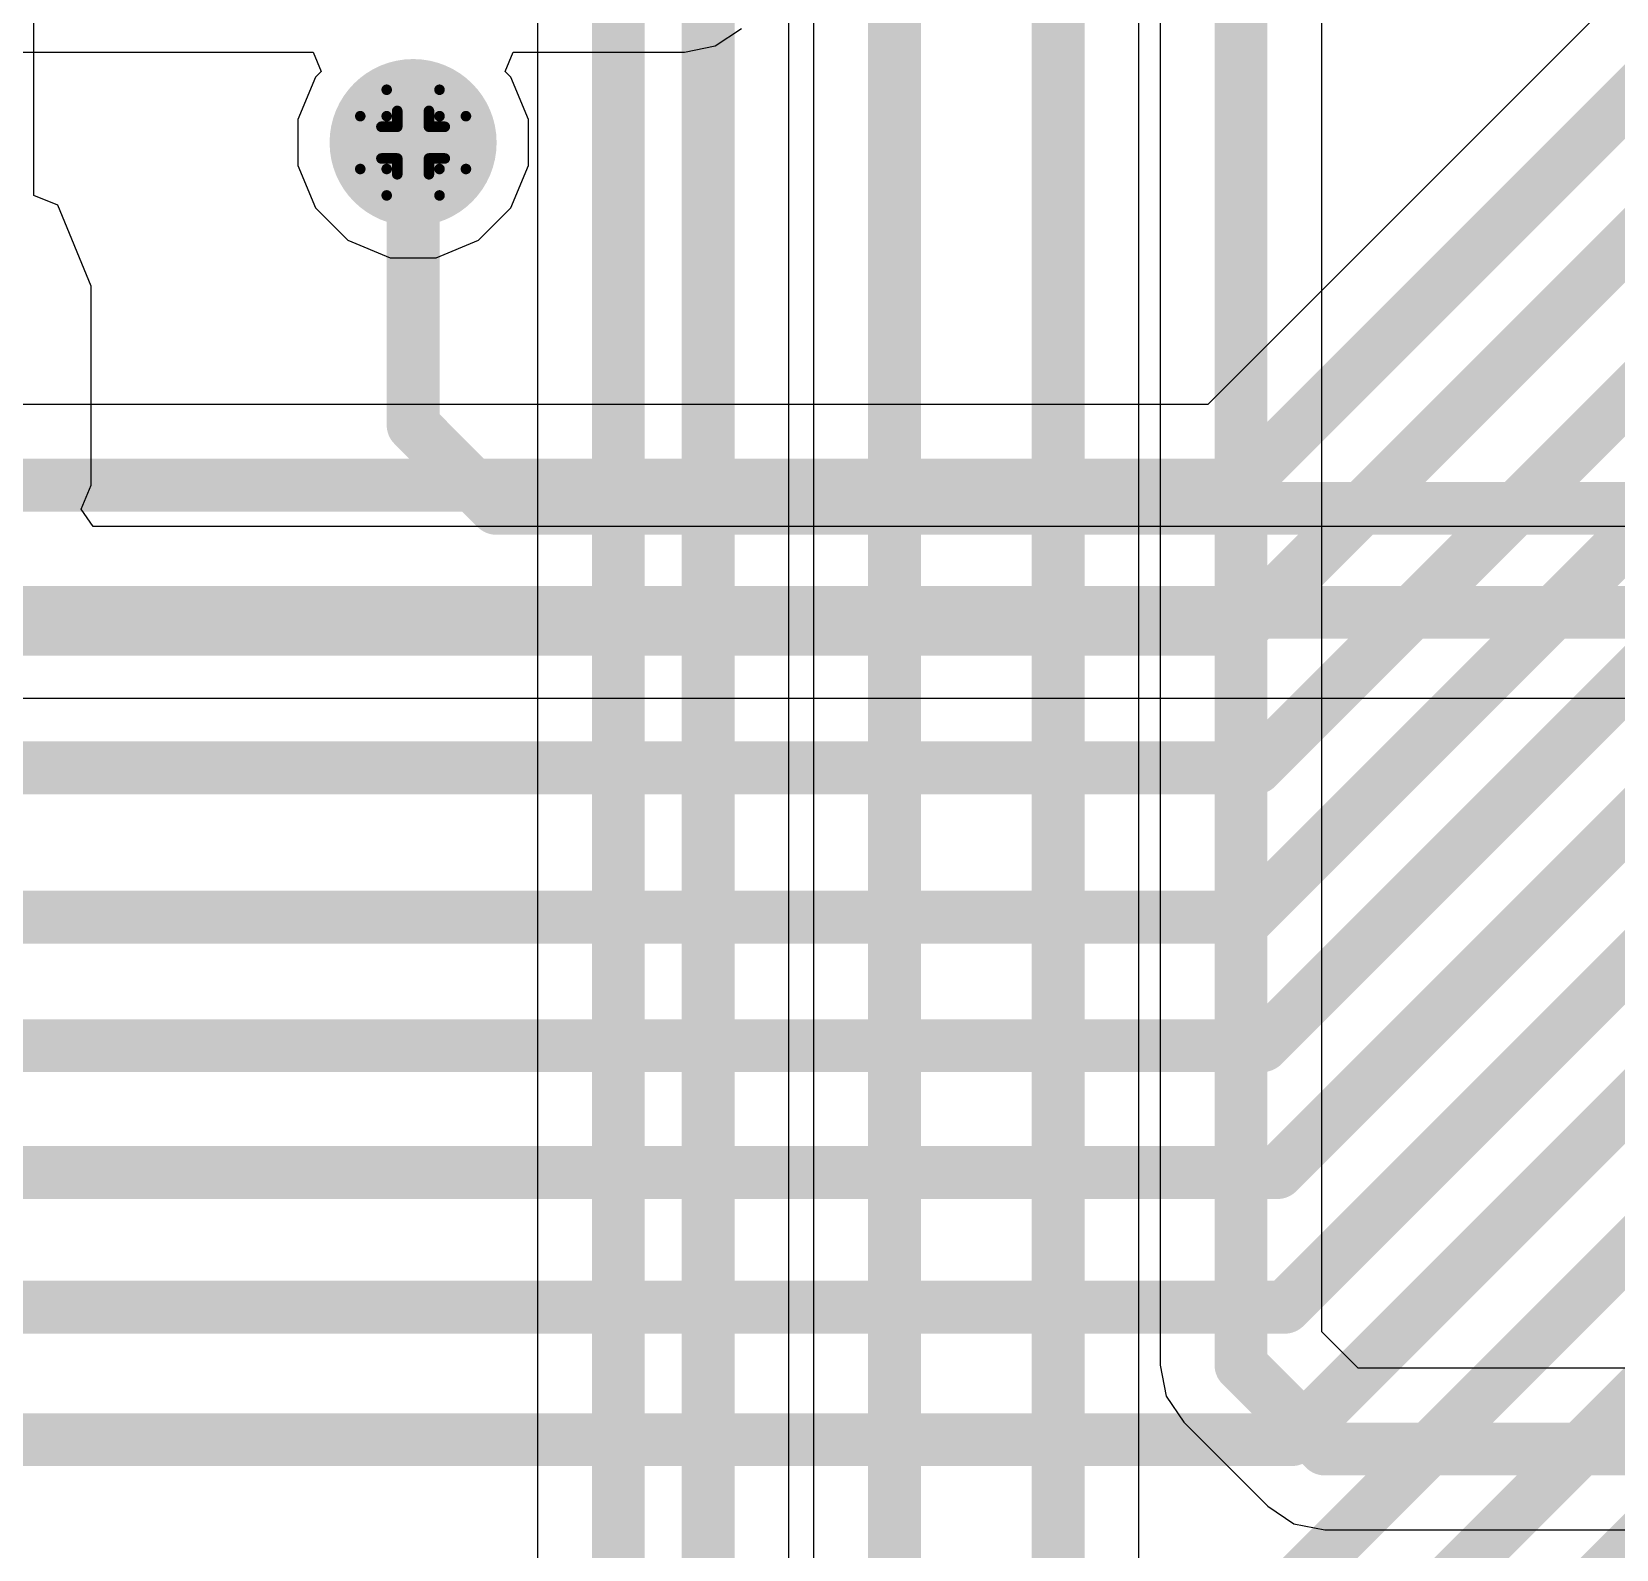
# Model space of a CAD drawing. Header units: inches. Extents: x -4 to 5258, y -4 to 5281.
# Drawn here: x 24.84 to 32.46, y 25.21 to 32.5 of the extents above; entities that cross this region are included whole.
import ezdxf

# ---------------------------------------------------------------- set-up
doc = ezdxf.new("R2010")
doc.units = ezdxf.units.IN
for name, color, linetype in [('Bottom Layer', 5, 'Continuous'), ('Bottom Solder', 6, 'Continuous'), ('Drill Drawing', 1, 'Continuous'), ('Layer 1', 16, 'Continuous'), ('Layer 2', 76, 'Continuous'), ('Top Layer', 1, 'Continuous'), ('Top Solder', 216, 'Continuous'), ('Via Holes', 16, 'Continuous')]:
    doc.layers.add(name, color=color, linetype=linetype)

msp = doc.modelspace()

# ---------------------------------------------------------------- hatches: boundary and pattern name
at = {"layer": 'Bottom Layer'}
h = msp.add_hatch(color=5, dxfattribs=at)
edge = h.paths.add_edge_path()
edge.add_arc((26.6757, 31.9699), 0.3, 0, 360)
at = {"layer": 'Bottom Solder'}
h = msp.add_hatch(color=6, dxfattribs=at)
edge = h.paths.add_edge_path()
edge.add_arc((26.6757, 31.9699), 0.4016, 0, 360)
at = {"layer": 'Layer 1'}
h = msp.add_hatch(color=16, dxfattribs=at)
edge = h.paths.add_edge_path()
edge.add_arc((26.6757, 31.9699), 0.3, 0, 360)
at = {"layer": 'Layer 2'}
h = msp.add_hatch(color=76, dxfattribs=at)
edge = h.paths.add_edge_path()
edge.add_arc((26.6757, 31.9699), 0.3, 0, 360)
at = {"layer": 'Top Layer'}
h = msp.add_hatch(color=1, dxfattribs=at)
edge = h.paths.add_edge_path()
edge.add_arc((26.6757, 31.9699), 0.3, 0, 360)
at = {"layer": 'Top Solder'}
h = msp.add_hatch(color=216, dxfattribs=at)
edge = h.paths.add_edge_path()
edge.add_arc((26.6757, 31.9699), 0.4016, 0, 360)
at = {"layer": 'Via Holes'}
h = msp.add_hatch(color=7, dxfattribs=at)
edge = h.paths.add_edge_path()
edge.add_arc((26.6757, 31.9699), 0.15, 0, 360)

# ---------------------------------------------------------------- linework, layer by layer
at = {"layer": 'Bottom Layer'}
for p, q in [((27.2739, 46.8393), (27.2739, 25.0071)), ((28.4827, 24.6673), (28.4827, 46.4996)), ((28.6013, 45.3357), (28.6013, 23.9119)), ((31.0444, 26.2538), (31.0444, 32.7854)), ((30.1656, 22.7865), (30.1656, 32.6216)), ((30.2674, 32.6757), (30.2674, 26.0929)), ((31.22, 26.0781), (31.0444, 26.2538)), ((30.2674, 26.0929), (30.297, 25.9443)), ((33.8258, 26.0781), (31.22, 26.0781)), ((30.297, 25.9443), (30.3812, 25.8182)), ((30.3812, 25.8182), (30.7844, 25.415)), ((30.7844, 25.415), (30.9105, 25.3308)), ((30.9105, 25.3308), (31.0591, 25.3012)), ((31.0591, 25.3012), (32.5543, 25.3012))]:
    msp.add_line(p, q, dxfattribs=at)
for points in [[(27.6624, 24.8462, 0.254, 0.254, 0), (27.6624, 46.8393, 0.254, 0.254, 0)], [(28.0942, 24.6673, 0.254, 0.254, 0), (28.0942, 46.6605, 0.254, 0.254, 0)], [(28.9898, 23.751, 0.254, 0.254, 0), (28.9898, 45.3357, 0.254, 0.254, 0)], [(29.7772, 22.7865, 0.254, 0.254, 0), (29.7772, 44.4794, 0.254, 0.254, 0)], [(30.6559, 26.0929, 0.254, 0.254, 0), (30.6559, 33.1804, 0.254, 0.254, 0)], [(30.6559, 26.0929, 0.254, 0.254, 0), (31.0591, 25.6897, 0.254, 0.254, 0)], [(31.0591, 25.6897, 0.254, 0.254, 0), (41.0557, 25.6897, 0.254, 0.254, 0)]]:
    msp.add_lwpolyline(points, format="xyseb", dxfattribs=at)
for points in [[(30.5924, 26.0929, 0.127, 0.127, 1), (30.7194, 26.0929, 0.127, 0.127, 1)], [(30.5924, 26.0929, 0.127, 0.127, 1), (30.7194, 26.0929, 0.127, 0.127, 1)], [(30.9956, 25.6897, 0.127, 0.127, 1), (31.1226, 25.6897, 0.127, 0.127, 1)], [(30.9956, 25.6897, 0.127, 0.127, 1), (31.1226, 25.6897, 0.127, 0.127, 1)]]:
    msp.add_lwpolyline(points, format="xyseb", close=True, dxfattribs=at)
at = {"layer": 'Drill Drawing'}
for points in [[(26.5487, 32.0969, 0.0508, 0.0508, 0), (26.5487, 32.2239, 0.0508, 0.0508, 0)], [(26.5487, 32.2239, 0.0508, 0.0508, 0), (26.8027, 32.2239, 0.0508, 0.0508, 0)], [(26.8027, 32.0969, 0.0508, 0.0508, 0), (26.8027, 32.2239, 0.0508, 0.0508, 0)], [(26.4217, 31.8429, 0.0508, 0.0508, 0), (26.4217, 32.0969, 0.0508, 0.0508, 0)], [(26.4217, 32.0969, 0.0508, 0.0508, 0), (26.5487, 32.0969, 0.0508, 0.0508, 0)], [(26.5995, 32.0461, 0.0508, 0.0508, 0), (26.5995, 32.1223, 0.0508, 0.0508, 0)], [(26.5995, 32.1223, 0.0508, 0.0508, 0), (26.7519, 32.1223, 0.0508, 0.0508, 0)], [(26.7519, 32.0461, 0.0508, 0.0508, 0), (26.7519, 32.1223, 0.0508, 0.0508, 0)], [(26.8027, 32.0969, 0.0508, 0.0508, 0), (26.9297, 32.0969, 0.0508, 0.0508, 0)], [(26.9297, 31.8429, 0.0508, 0.0508, 0), (26.9297, 32.0969, 0.0508, 0.0508, 0)], [(26.5233, 31.8937, 0.0508, 0.0508, 0), (26.5233, 32.0461, 0.0508, 0.0508, 0)], [(26.5233, 32.0461, 0.0508, 0.0508, 0), (26.5995, 32.0461, 0.0508, 0.0508, 0)], [(26.7519, 32.0461, 0.0508, 0.0508, 0), (26.8281, 32.0461, 0.0508, 0.0508, 0)], [(26.8281, 31.8937, 0.0508, 0.0508, 0), (26.8281, 32.0461, 0.0508, 0.0508, 0)], [(26.4217, 31.8429, 0.0508, 0.0508, 0), (26.5487, 31.8429, 0.0508, 0.0508, 0)], [(26.5233, 31.8937, 0.0508, 0.0508, 0), (26.5995, 31.8937, 0.0508, 0.0508, 0)], [(26.5487, 31.7159, 0.0508, 0.0508, 0), (26.5487, 31.8429, 0.0508, 0.0508, 0)], [(26.5995, 31.8175, 0.0508, 0.0508, 0), (26.5995, 31.8937, 0.0508, 0.0508, 0)], [(26.7519, 31.8937, 0.0508, 0.0508, 0), (26.8281, 31.8937, 0.0508, 0.0508, 0)], [(26.7519, 31.8175, 0.0508, 0.0508, 0), (26.7519, 31.8937, 0.0508, 0.0508, 0)], [(26.8027, 31.8429, 0.0508, 0.0508, 0), (26.9297, 31.8429, 0.0508, 0.0508, 0)], [(26.8027, 31.7159, 0.0508, 0.0508, 0), (26.8027, 31.8429, 0.0508, 0.0508, 0)], [(26.5995, 31.8175, 0.0508, 0.0508, 0), (26.7519, 31.8175, 0.0508, 0.0508, 0)], [(26.5487, 31.7159, 0.0508, 0.0508, 0), (26.8027, 31.7159, 0.0508, 0.0508, 0)]]:
    msp.add_lwpolyline(points, format="xyseb", dxfattribs=at)
for points in [[(26.536, 32.2239, 0.0254, 0.0254, 1), (26.5614, 32.2239, 0.0254, 0.0254, 1)], [(26.536, 32.2239, 0.0254, 0.0254, 1), (26.5614, 32.2239, 0.0254, 0.0254, 1)], [(26.79, 32.2239, 0.0254, 0.0254, 1), (26.8154, 32.2239, 0.0254, 0.0254, 1)], [(26.79, 32.2239, 0.0254, 0.0254, 1), (26.8154, 32.2239, 0.0254, 0.0254, 1)], [(26.409, 32.0969, 0.0254, 0.0254, 1), (26.4344, 32.0969, 0.0254, 0.0254, 1)], [(26.409, 32.0969, 0.0254, 0.0254, 1), (26.4344, 32.0969, 0.0254, 0.0254, 1)], [(26.536, 32.0969, 0.0254, 0.0254, 1), (26.5614, 32.0969, 0.0254, 0.0254, 1)], [(26.536, 32.0969, 0.0254, 0.0254, 1), (26.5614, 32.0969, 0.0254, 0.0254, 1)], [(26.5868, 32.1223, 0.0254, 0.0254, 1), (26.6122, 32.1223, 0.0254, 0.0254, 1)], [(26.5868, 32.1223, 0.0254, 0.0254, 1), (26.6122, 32.1223, 0.0254, 0.0254, 1)], [(26.7392, 32.1223, 0.0254, 0.0254, 1), (26.7646, 32.1223, 0.0254, 0.0254, 1)], [(26.7392, 32.1223, 0.0254, 0.0254, 1), (26.7646, 32.1223, 0.0254, 0.0254, 1)], [(26.79, 32.0969, 0.0254, 0.0254, 1), (26.8154, 32.0969, 0.0254, 0.0254, 1)], [(26.79, 32.0969, 0.0254, 0.0254, 1), (26.8154, 32.0969, 0.0254, 0.0254, 1)], [(26.917, 32.0969, 0.0254, 0.0254, 1), (26.9424, 32.0969, 0.0254, 0.0254, 1)], [(26.917, 32.0969, 0.0254, 0.0254, 1), (26.9424, 32.0969, 0.0254, 0.0254, 1)], [(26.5106, 32.0461, 0.0254, 0.0254, 1), (26.536, 32.0461, 0.0254, 0.0254, 1)], [(26.5106, 32.0461, 0.0254, 0.0254, 1), (26.536, 32.0461, 0.0254, 0.0254, 1)], [(26.5868, 32.0461, 0.0254, 0.0254, 1), (26.6122, 32.0461, 0.0254, 0.0254, 1)], [(26.5868, 32.0461, 0.0254, 0.0254, 1), (26.6122, 32.0461, 0.0254, 0.0254, 1)], [(26.7392, 32.0461, 0.0254, 0.0254, 1), (26.7646, 32.0461, 0.0254, 0.0254, 1)], [(26.7392, 32.0461, 0.0254, 0.0254, 1), (26.7646, 32.0461, 0.0254, 0.0254, 1)], [(26.8154, 32.0461, 0.0254, 0.0254, 1), (26.8408, 32.0461, 0.0254, 0.0254, 1)], [(26.8154, 32.0461, 0.0254, 0.0254, 1), (26.8408, 32.0461, 0.0254, 0.0254, 1)], [(26.409, 31.8429, 0.0254, 0.0254, 1), (26.4344, 31.8429, 0.0254, 0.0254, 1)], [(26.409, 31.8429, 0.0254, 0.0254, 1), (26.4344, 31.8429, 0.0254, 0.0254, 1)], [(26.5106, 31.8937, 0.0254, 0.0254, 1), (26.536, 31.8937, 0.0254, 0.0254, 1)], [(26.5106, 31.8937, 0.0254, 0.0254, 1), (26.536, 31.8937, 0.0254, 0.0254, 1)], [(26.536, 31.8429, 0.0254, 0.0254, 1), (26.5614, 31.8429, 0.0254, 0.0254, 1)], [(26.536, 31.8429, 0.0254, 0.0254, 1), (26.5614, 31.8429, 0.0254, 0.0254, 1)], [(26.5868, 31.8937, 0.0254, 0.0254, 1), (26.6122, 31.8937, 0.0254, 0.0254, 1)], [(26.5868, 31.8937, 0.0254, 0.0254, 1), (26.6122, 31.8937, 0.0254, 0.0254, 1)], [(26.7392, 31.8937, 0.0254, 0.0254, 1), (26.7646, 31.8937, 0.0254, 0.0254, 1)], [(26.7392, 31.8937, 0.0254, 0.0254, 1), (26.7646, 31.8937, 0.0254, 0.0254, 1)], [(26.79, 31.8429, 0.0254, 0.0254, 1), (26.8154, 31.8429, 0.0254, 0.0254, 1)], [(26.79, 31.8429, 0.0254, 0.0254, 1), (26.8154, 31.8429, 0.0254, 0.0254, 1)], [(26.8154, 31.8937, 0.0254, 0.0254, 1), (26.8408, 31.8937, 0.0254, 0.0254, 1)], [(26.8154, 31.8937, 0.0254, 0.0254, 1), (26.8408, 31.8937, 0.0254, 0.0254, 1)], [(26.917, 31.8429, 0.0254, 0.0254, 1), (26.9424, 31.8429, 0.0254, 0.0254, 1)], [(26.917, 31.8429, 0.0254, 0.0254, 1), (26.9424, 31.8429, 0.0254, 0.0254, 1)], [(26.5868, 31.8175, 0.0254, 0.0254, 1), (26.6122, 31.8175, 0.0254, 0.0254, 1)], [(26.5868, 31.8175, 0.0254, 0.0254, 1), (26.6122, 31.8175, 0.0254, 0.0254, 1)], [(26.7392, 31.8175, 0.0254, 0.0254, 1), (26.7646, 31.8175, 0.0254, 0.0254, 1)], [(26.7392, 31.8175, 0.0254, 0.0254, 1), (26.7646, 31.8175, 0.0254, 0.0254, 1)], [(26.536, 31.7159, 0.0254, 0.0254, 1), (26.5614, 31.7159, 0.0254, 0.0254, 1)], [(26.536, 31.7159, 0.0254, 0.0254, 1), (26.5614, 31.7159, 0.0254, 0.0254, 1)], [(26.79, 31.7159, 0.0254, 0.0254, 1), (26.8154, 31.7159, 0.0254, 0.0254, 1)], [(26.79, 31.7159, 0.0254, 0.0254, 1), (26.8154, 31.7159, 0.0254, 0.0254, 1)]]:
    msp.add_lwpolyline(points, format="xyseb", close=True, dxfattribs=at)
at = {"layer": 'Layer 2'}
for p, q in [((34.9419, 35.1562), (30.4973, 30.7116)), ((28.1287, 32.4349), (28.2547, 32.5191)), ((21.8783, 32.4053), (26.1949, 32.4053)), ((26.1949, 32.4053), (26.2338, 32.3115)), ((27.1176, 32.3115), (27.1565, 32.4053)), ((27.1565, 32.4053), (27.98, 32.4053)), ((27.98, 32.4053), (28.1287, 32.4349)), ((26.2338, 32.3115), (26.2061, 32.2837)), ((27.1454, 32.2837), (27.1176, 32.3115)), ((26.2061, 32.2837), (26.1217, 32.0801)), ((27.2297, 32.0801), (27.1454, 32.2837)), ((26.1217, 32.0801), (26.1217, 31.8597)), ((27.2297, 31.8597), (27.2297, 32.0801)), ((26.1217, 31.8597), (26.2061, 31.6561)), ((27.1454, 31.6561), (27.2297, 31.8597)), ((26.2061, 31.6561), (26.3619, 31.5002)), ((26.9895, 31.5002), (27.1454, 31.6561)), ((26.3619, 31.5002), (26.5655, 31.4159)), ((26.7859, 31.4159), (26.9895, 31.5002)), ((26.5655, 31.4159), (26.7859, 31.4159)), ((30.4973, 30.7116), (24.6726, 30.7116))]:
    msp.add_line(p, q, dxfattribs=at)
for points in [[(30.6582, 30.3232, 0.254, 0.254, 0), (45.1664, 44.8314, 0.254, 0.254, 0)], [(30.6559, 29.6308, 0.254, 0.254, 0), (45.3273, 44.3022, 0.254, 0.254, 0)], [(30.7295, 28.964, 0.254, 0.254, 0), (45.5696, 43.8041, 0.254, 0.254, 0)], [(30.6945, 28.2465, 0.254, 0.254, 0), (45.7468, 43.2988, 0.254, 0.254, 0)], [(30.7594, 27.6289, 0.254, 0.254, 0), (45.9467, 42.8162, 0.254, 0.254, 0)], [(30.8317, 27.0187, 0.254, 0.254, 0), (46.1466, 42.3336, 0.254, 0.254, 0)], [(30.8669, 26.3714, 0.254, 0.254, 0), (46.3465, 41.851, 0.254, 0.254, 0)], [(30.9009, 25.735, 0.254, 0.254, 0), (37.8919, 32.7261, 0.254, 0.254, 0)], [(30.9458, 25.0746, 0.254, 0.254, 0), (38.1241, 32.2529, 0.254, 0.254, 0)], [(31.0415, 24.4426, 0.254, 0.254, 0), (38.3323, 31.7334, 0.254, 0.254, 0)], [(31.207, 23.9055, 0.254, 0.254, 0), (38.5546, 31.2531, 0.254, 0.254, 0)], [(24.2776, 30.3232, 0.254, 0.254, 0), (30.6582, 30.3232, 0.254, 0.254, 0)], [(13.1744, 29.6308, 0.254, 0.254, 0), (30.6559, 29.6308, 0.254, 0.254, 0)], [(20.2185, 28.964, 0.254, 0.254, 0), (30.7295, 28.964, 0.254, 0.254, 0)], [(18.2582, 28.2465, 0.254, 0.254, 0), (30.6945, 28.2465, 0.254, 0.254, 0)], [(12.1644, 27.6289, 0.254, 0.254, 0), (30.7594, 27.6289, 0.254, 0.254, 0)], [(22.2829, 27.0187, 0.254, 0.254, 0), (30.8317, 27.0187, 0.254, 0.254, 0)], [(11.1471, 26.3714, 0.254, 0.254, 0), (30.8669, 26.3714, 0.254, 0.254, 0)], [(16.2004, 25.735, 0.254, 0.254, 0), (30.9009, 25.735, 0.254, 0.254, 0)]]:
    msp.add_lwpolyline(points, format="xyseb", dxfattribs=at)
for points in [[(30.5947, 30.3232, 0.127, 0.127, 1), (30.7217, 30.3232, 0.127, 0.127, 1)], [(30.5947, 30.3232, 0.127, 0.127, 1), (30.7217, 30.3232, 0.127, 0.127, 1)], [(30.5924, 29.6308, 0.127, 0.127, 1), (30.7194, 29.6308, 0.127, 0.127, 1)], [(30.5924, 29.6308, 0.127, 0.127, 1), (30.7194, 29.6308, 0.127, 0.127, 1)], [(30.666, 28.964, 0.127, 0.127, 1), (30.793, 28.964, 0.127, 0.127, 1)], [(30.666, 28.964, 0.127, 0.127, 1), (30.793, 28.964, 0.127, 0.127, 1)], [(30.631, 28.2465, 0.127, 0.127, 1), (30.758, 28.2465, 0.127, 0.127, 1)], [(30.631, 28.2465, 0.127, 0.127, 1), (30.758, 28.2465, 0.127, 0.127, 1)], [(30.6959, 27.6289, 0.127, 0.127, 1), (30.8229, 27.6289, 0.127, 0.127, 1)], [(30.6959, 27.6289, 0.127, 0.127, 1), (30.8229, 27.6289, 0.127, 0.127, 1)], [(30.7682, 27.0187, 0.127, 0.127, 1), (30.8952, 27.0187, 0.127, 0.127, 1)], [(30.7682, 27.0187, 0.127, 0.127, 1), (30.8952, 27.0187, 0.127, 0.127, 1)], [(30.8034, 26.3714, 0.127, 0.127, 1), (30.9304, 26.3714, 0.127, 0.127, 1)], [(30.8034, 26.3714, 0.127, 0.127, 1), (30.9304, 26.3714, 0.127, 0.127, 1)], [(30.8374, 25.735, 0.127, 0.127, 1), (30.9644, 25.735, 0.127, 0.127, 1)], [(30.8374, 25.735, 0.127, 0.127, 1), (30.9644, 25.735, 0.127, 0.127, 1)]]:
    msp.add_lwpolyline(points, format="xyseb", close=True, dxfattribs=at)
at = {"layer": 'Top Layer'}
for p, q in [((24.8524, 31.7161), (24.8524, 32.5884)), ((24.9671, 31.6686), (24.8524, 31.7161)), ((25.1281, 31.2798), (24.9671, 31.6686)), ((25.1281, 30.3232), (25.1281, 31.2798)), ((25.0806, 30.2085), (25.1281, 30.3232)), ((25.1371, 30.1241), (25.0806, 30.2085)), ((37.5379, 30.1241), (25.1371, 30.1241)), ((23.6892, 29.2993), (37.7087, 29.2993))]:
    msp.add_line(p, q, dxfattribs=at)
for points in [[(26.6757, 30.6117, 0.254, 0.254, 0), (26.6757, 31.9699, 0.254, 0.254, 0)], [(26.6757, 30.6117, 0.254, 0.254, 0), (27.0757, 30.2117, 0.254, 0.254, 0)], [(27.0757, 30.2117, 0.254, 0.254, 0), (36.645, 30.2117, 0.254, 0.254, 0)], [(23.6892, 29.7117, 0.254, 0.254, 0), (36.645, 29.7117, 0.254, 0.254, 0)]]:
    msp.add_lwpolyline(points, format="xyseb", dxfattribs=at)
for points in [[(26.6122, 31.9699, 0.127, 0.127, 1), (26.7392, 31.9699, 0.127, 0.127, 1)], [(26.6122, 30.6117, 0.127, 0.127, 1), (26.7392, 30.6117, 0.127, 0.127, 1)], [(26.6122, 30.6117, 0.127, 0.127, 1), (26.7392, 30.6117, 0.127, 0.127, 1)], [(27.0122, 30.2117, 0.127, 0.127, 1), (27.1392, 30.2117, 0.127, 0.127, 1)], [(27.0122, 30.2117, 0.127, 0.127, 1), (27.1392, 30.2117, 0.127, 0.127, 1)]]:
    msp.add_lwpolyline(points, format="xyseb", close=True, dxfattribs=at)

doc.saveas('drawing.dxf')
